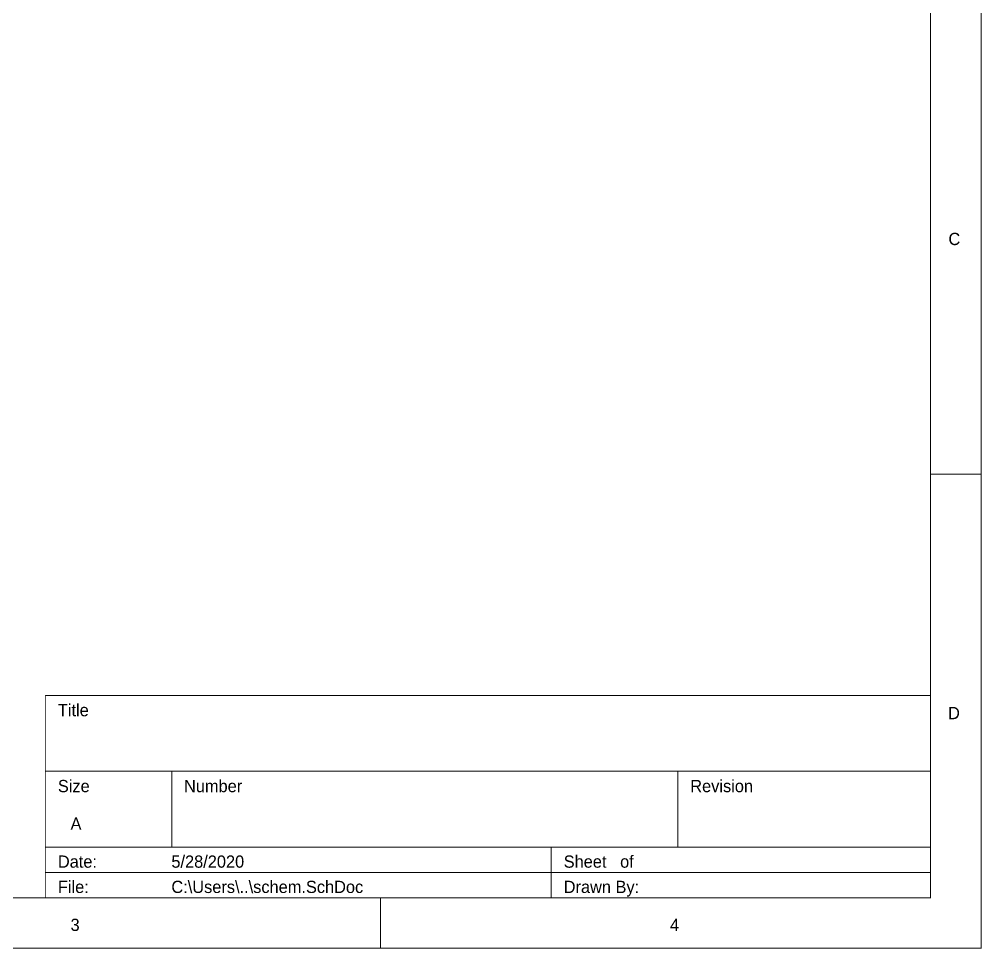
# Model space of a CAD drawing. Header units: millimetres. Extents: x 0 to 9.5, y 0 to 7.5.
# Drawn here: x 5.697 to 9.502, y -0.002 to 3.673 of the extents above; entities that cross this region are included whole.
import ezdxf

# ---------------------------------------------------------------- set-up
doc = ezdxf.new("R2010")
doc.units = ezdxf.units.MM
doc.header["$MEASUREMENT"] = 0
doc.layers.add('Sheet', color=255, linetype='Continuous')

msp = doc.modelspace()

# ---------------------------------------------------------------- linework, layer by layer
at = {"layer": 'Sheet', "const_width": 0.0039}
for points in [[(0.0008, 7.5), (0.0008, 0), (9.4996, 0), (9.4996, 7.5), (0.0008, 7.5), (0.0008, 7.5)], [(0.0008, 7.5), (9.4996, 7.5), (9.4996, 0), (0.0008, 0), (0.0008, 7.5)], [(0.2009, 7.2999), (0.2009, 0.1997), (9.2995, 0.1997), (9.2995, 7.2999), (0.2009, 7.2999), (0.2009, 7.2999)], [(0.2009, 7.2999), (9.2995, 7.2999), (9.2995, 0.1997), (0.2009, 0.1997), (0.2009, 7.2999)]]:
    msp.add_lwpolyline(points, close=True, dxfattribs=at)
for points in [[(9.4996, 1.875), (9.2995, 1.875)], [(5.8001, 0.9998), (9.2995, 0.9998)], [(5.8001, 0.9998), (5.8001, 0.1997)], [(5.8001, 0.6996), (9.2995, 0.6996)], [(6.3, 0.6996), (6.3, 0.3998)], [(8.2998, 0.6996), (8.2998, 0.3998)], [(5.8001, 0.3998), (9.2995, 0.3998)], [(7.7999, 0.3998), (7.7999, 0.1997)], [(5.8001, 0.2998), (9.2995, 0.2998)], [(7.125, 0), (7.125, 0.1997)], [(9.4996, 0), (9.4996, 0.1997)]]:
    msp.add_lwpolyline(points, dxfattribs=at)

# ---------------------------------------------------------------- texts
at = {"layer": 'Sheet'}
for s, height, p in [('C', 0.0484, (9.3699, 2.7802)), ('Title', 0.04837, (5.8497, 0.9173)), ('D', 0.0484, (9.3683, 0.9056)), ('Size', 0.04837, (5.8497, 0.6171)), ('Number', 0.04837, (6.3483, 0.6171)), ('Revision', 0.04837, (8.3494, 0.6171)), ('A', 0.0484, (5.8998, 0.4686)), ('Date:', 0.04837, (5.8497, 0.3185)), ('5/28/2020', 0.04837, (6.2983, 0.3185)), ('Sheet   of', 0.04837, (7.8491, 0.3185)), ('File:', 0.04837, (5.8497, 0.2185)), ('C:\\Users\\..\\schem.SchDoc', 0.048366, (6.2983, 0.2185)), ('Drawn By:', 0.04837, (7.8491, 0.2185)), ('3', 0.0484, (5.8998, 0.0684)), ('4', 0.0484, (8.2694, 0.0684))]:
    msp.add_text(s, height=height, dxfattribs=at).set_placement(p)

doc.saveas('drawing.dxf')
